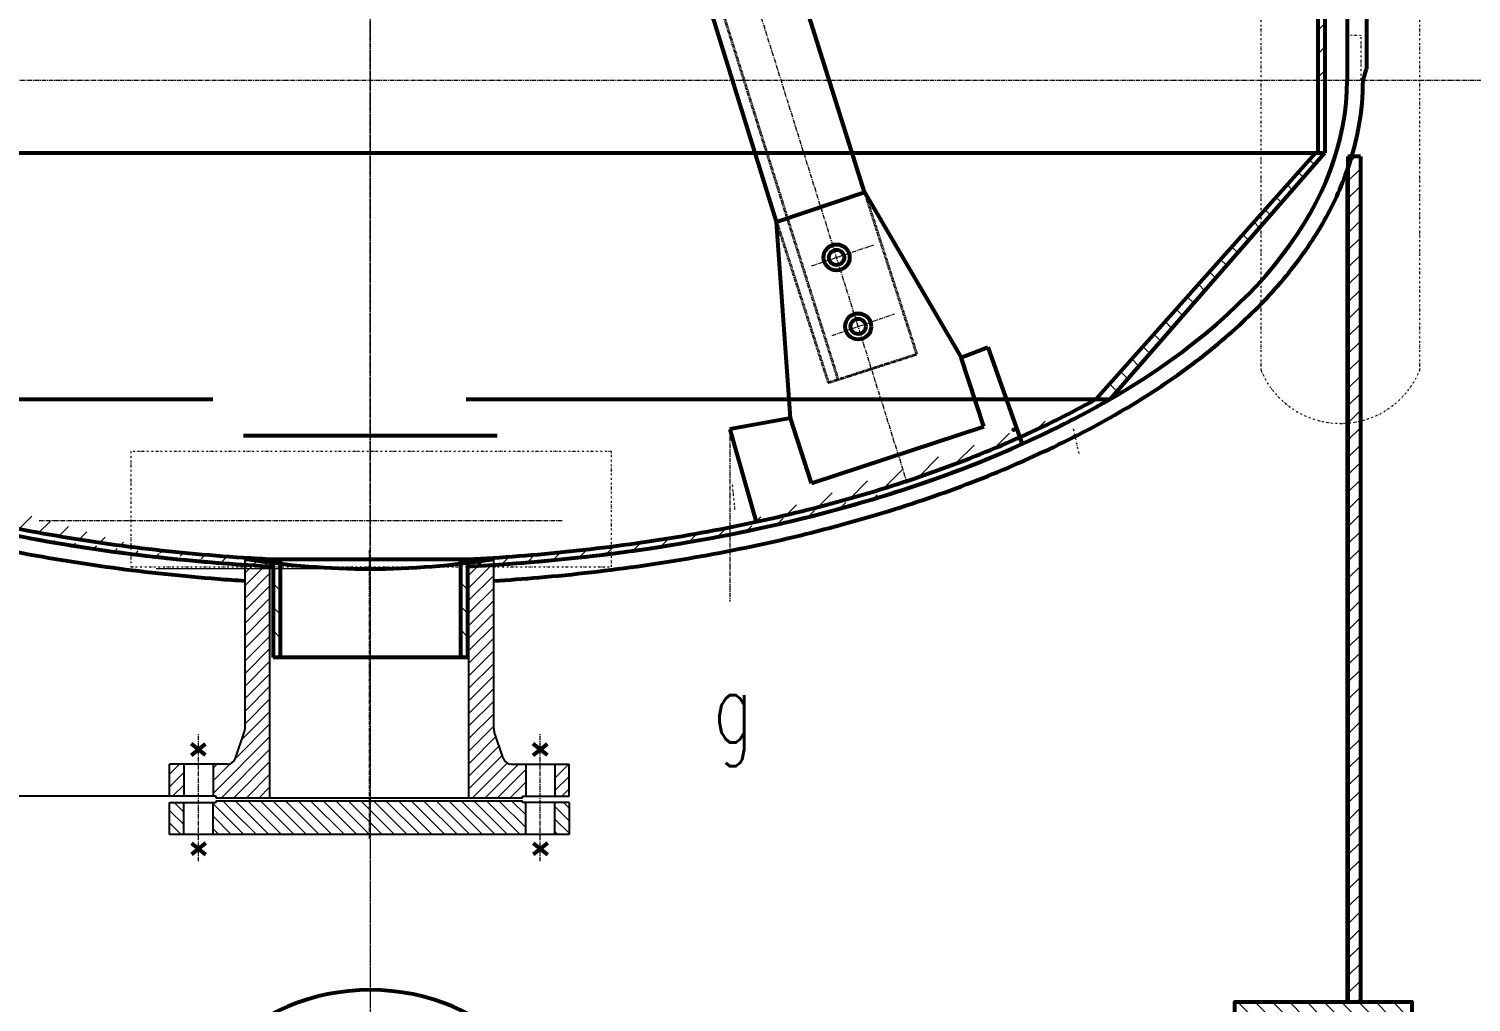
# Model space of a CAD drawing. Header units: millimetres. Extents: x 25714 to 46739, y -2 to 14848.
# Drawn here: x 30039 to 32069, y 4821 to 6190 of the extents above; entities that cross this region are included whole.
import ezdxf

# ---------------------------------------------------------------- set-up
doc = ezdxf.new("R2010")
doc.units = ezdxf.units.MM
doc.header["$LTSCALE"] = 5
for name, pattern in [('CENTER', [2, 1.25, -0.25, 0.25, -0.25]), ('DIVIDE', [1.25, 0.5, -0.25, 0, -0.25, 0, -0.25]), ('HIDDEN', [0.375, 0.25, -0.125])]:
    doc.linetypes.add(name, pattern=pattern)
for name, color, linetype, lineweight in [('中心线', 4, 'CENTER', 18), ('双点划线', 6, 'DIVIDE', 18), ('实线', 7, 'Continuous', 53), ('文字', 3, 'Continuous', 30), ('细线', 1, 'Continuous', 18), ('虚线', 2, 'HIDDEN', 35)]:
    doc.layers.add(name, color=color, linetype=linetype, lineweight=lineweight)
doc.styles.get("Standard").update_dxf_attribs({"font": 'txt.shx', "width": 0.67, "bigfont": 'hztxt.shx'})
doc.dimstyles.get("Standard").update_dxf_attribs({"dimtxt": 0.18, "dimasz": 0.18, "dimexe": 0.18, "dimexo": 0.0625, "dimgap": 0.09, "dimtad": 0, "dimtih": 1, "dimtoh": 1, "dimdec": 4, "dimzin": 0, "dimdsep": 46, "dimtxsty": 'Standard', "dimcen": 0.09, "dimadec": 0, "dimazin": 0, "dimtfac": 1, "dimtdec": 4, "dimtofl": 0, "dimtmove": 0, "dimatfit": 3, "dimfxl": 0, "dimtolj": 1, "dimtzin": 0, "dimarcsym": 0})
pattern_1 = [(135, (20652.802, 2312.122), (-16.572815, -16.572815), [])]
pattern_2 = [(45, (20652.802, 2312.122), (-16.572815, 16.572815), [])]
pattern_3 = [(315, (24607.802, 7166.426), (-8.838835, -8.838835), [])]
pattern_4 = [(45, (20327.177, 2087.747), (-12.153398, 12.153398), [])]

# ---------------------------------------------------------------- blocks, each defined once
blk = doc.blocks.new('*D121')
at = {"layer": 'DEFPOINTS', "color": 0}
for p in [(28525.1, 6180.2), (29185.9, 6180.2), (30237.2, 5110.2)]:
    blk.add_point(p, dxfattribs=at)
at = {"layer": '细线', "color": 1, "lineweight": -2}
for p, q in [((29185.9, 6180.2), (28485.1, 6180.2)), ((28525.1, 5160.2), (28525.1, 6130.2)), ((30237.2, 5110.2), (28485.1, 5110.2))]:
    blk.add_line(p, q, dxfattribs=at)
at = {"layer": '细线', "color": 1}
for points in [[(28516.8, 6130.2), (28533.5, 6130.2), (28525.1, 6180.2)], [(28516.8, 5160.2), (28533.5, 5160.2), (28525.1, 5110.2)]]:
    blk.add_solid(points, dxfattribs=at)
at = {"layer": '细线', "color": 3, "insert": (28470.1, 5645.2), "char_height": 70, "attachment_point": 5, "rotation": 90}
blk.add_mtext('\\A1;850', dxfattribs=at)

msp = doc.modelspace()

# ---------------------------------------------------------------- hatches: boundary and pattern name
at = {"layer": '文字'}
h = msp.add_hatch(color=1, dxfattribs=at)
edge = h.paths.add_edge_path(flags=0)
edge.add_arc((31425.30228, 5625.87151), 3.125, 0, 360)
at = {"layer": '细线'}
h = msp.add_hatch(dxfattribs=at)
h.set_pattern_fill('ANSI31', color=256, scale=187.5, style=0)
h.set_pattern_definition(pattern_2)
h.paths.add_polyline_path([(31863.42728, 7565.65173), (31853.42728, 7565.65173), (31853.42728, 6338.86831), (31863.42728, 6341.81702)])
h.paths.add_polyline_path([(31863.42728, 7765.24651), (31853.42728, 7765.24651), (31853.42728, 7565.65173), (31863.42728, 7565.65173)])
h.paths.add_polyline_path([(31863.42728, 6341.81702), (31853.42728, 6338.86831), (31853.42728, 6180.24651), (31863.42728, 6180.24651)])
h.paths.add_polyline_path([(31863.42728, 6180.24651), (31853.42728, 6180.24651), (31853.42728, 6117.74651), (31863.42728, 6117.74651)])
h = msp.add_hatch(dxfattribs=at)
h.set_pattern_fill('ANSI31', color=256, scale=187.5, angle=90, style=0)
h.set_pattern_definition(pattern_1)
h.paths.add_polyline_path([(31863.42728, 6015.24651), (31850.15687, 6015.24651), (31541.18775, 5668.99651), (31561.36761, 5668.99651)])
h = msp.add_hatch(dxfattribs=at)
h.set_pattern_fill('ANSI31', color=256, scale=137.5, style=0)
h.set_pattern_definition(pattern_4)
edge = h.paths.add_edge_path()
edge.add_line((31913.42728, 6010.24651), (31898.69029, 6010.24651))
edge.add_spline(control_points=[(31898.69029, 6010.24651), (31897.80551, 6007.29105), (31896.88445, 6004.33947), (31895.92728, 6001.39205)], knot_values=[6.1222321803, 6.1222321803, 6.1222321803, 6.1222321803, 6.134617787, 6.134617787, 6.134617787, 6.134617787], degree=3, periodic=0)
edge.add_line((31895.92728, 6001.39205), (31895.92728, 5785.24651))
edge.add_line((31895.92728, 5785.24651), (31913.42728, 5785.24651))
edge.add_line((31913.42728, 5785.24651), (31913.42728, 6010.24651))
h = msp.add_hatch(dxfattribs=at)
h.set_pattern_fill('ANSI31', color=256, scale=137.5, style=0)
h.set_pattern_definition(pattern_4)
h.paths.add_polyline_path([(31913.42728, 5785.24651), (31895.92728, 5785.24651), (31895.92728, 4820.87151), (31913.42728, 4820.87151)])
h = msp.add_hatch(dxfattribs=at)
h.set_pattern_fill('ANSI31', color=256, scale=187.5, style=0)
h.set_pattern_definition(pattern_2)
edge = h.paths.add_edge_path()
edge.add_spline(control_points=[(30025.30228, 5486.40605), (29982.81455, 5494.62797), (29941.15551, 5503.90921), (29854.71731, 5525.81339), (29810.22122, 5538.71193), (29724.44243, 5566.91506), (29683.15996, 5582.21961), (29604.33826, 5615.03152), (29566.79927, 5632.53882), (29520.08747, 5656.92034), (29509.01646, 5662.91066), (29498.16675, 5668.99651)], knot_values=[0.728047747, 0.728047747, 0.728047747, 0.728047747, 0.8278723702, 0.8278723702, 0.9404700136, 0.9404700136, 1.0530676571, 1.0530676571, 1.1656653006, 1.1656653006, 1.2015344357, 1.2015344357, 1.2015344357, 1.2015344357], degree=3, periodic=0)
edge.add_line((29498.16675, 5668.99651), (29485.78564, 5664.68957))
edge.add_ellipse((30519.67728, 6117.74651), major_axis=(-1375, 0), ratio=0.5, start_angle=40.74754355, end_angle=68.92771654, ccw=False)
edge.add_spline(control_points=[(30025.30228, 5476.22187), (29997.25925, 5481.62467), (29969.57028, 5487.48696), (29894.33581, 5504.89136), (29847.65753, 5517.37074), (29745.06256, 5548.72534), (29690.14612, 5568.4183), (29612.54269, 5600.81631), (29587.47009, 5612.09146), (29539.04747, 5635.53149), (29515.69812, 5647.69702), (29493.27459, 5660.27488)], knot_values=[0.728047747, 0.728047747, 0.728047747, 0.728047747, 0.79361756, 0.79361756, 0.9089138402, 0.9089138402, 1.0559645474, 1.0559645474, 1.129489901, 1.129489901, 1.2030152547, 1.2030152547, 1.2030152547, 1.2030152547], degree=3, periodic=0)
edge.add_ellipse((30519.67728, 6117.74651), major_axis=(-1375, 0), ratio=0.5, start_angle=40.74754355, end_angle=68.92771654, ccw=False)
edge.add_spline(control_points=[(30025.30228, 5476.22187), (29997.25925, 5481.62467), (29969.57028, 5487.48696), (29894.33581, 5504.89136), (29847.65753, 5517.37074), (29745.06256, 5548.72534), (29690.14612, 5568.4183), (29612.54269, 5600.81631), (29587.47009, 5612.09146), (29539.04747, 5635.53149), (29515.69812, 5647.69702), (29493.27459, 5660.27488)], knot_values=[0.728047747, 0.728047747, 0.728047747, 0.728047747, 0.79361756, 0.79361756, 0.9089138402, 0.9089138402, 1.0559645474, 1.0559645474, 1.129489901, 1.129489901, 1.2030152547, 1.2030152547, 1.2030152547, 1.2030152547], degree=3, periodic=0)
edge.add_ellipse((30519.67728, 6117.74651), major_axis=(-1375, 0), ratio=0.5, start_angle=40.74754355, end_angle=68.92771654, ccw=False)
edge.add_spline(control_points=[(30025.30228, 5476.22187), (29997.25925, 5481.62467), (29969.57028, 5487.48696), (29894.33581, 5504.89136), (29847.65753, 5517.37074), (29745.06256, 5548.72534), (29690.14612, 5568.4183), (29612.54269, 5600.81631), (29587.47009, 5612.09146), (29539.04747, 5635.53149), (29515.69812, 5647.69702), (29493.27459, 5660.27488)], knot_values=[0.728047747, 0.728047747, 0.728047747, 0.728047747, 0.79361756, 0.79361756, 0.9089138402, 0.9089138402, 1.0559645474, 1.0559645474, 1.129489901, 1.129489901, 1.2030152547, 1.2030152547, 1.2030152547, 1.2030152547], degree=3, periodic=0)
edge.add_ellipse((30519.67728, 6117.74651), major_axis=(-1375, 0), ratio=0.5, start_angle=40.74754355, end_angle=68.92771654, ccw=False)
edge.add_spline(control_points=[(30025.30228, 5476.22187), (29997.25925, 5481.62467), (29969.57028, 5487.48696), (29894.33581, 5504.89136), (29847.65753, 5517.37074), (29745.06256, 5548.72534), (29690.14612, 5568.4183), (29612.54269, 5600.81631), (29587.47009, 5612.09146), (29539.04747, 5635.53149), (29515.69812, 5647.69702), (29493.27459, 5660.27488)], knot_values=[0.728047747, 0.728047747, 0.728047747, 0.728047747, 0.79361756, 0.79361756, 0.9089138402, 0.9089138402, 1.0559645474, 1.0559645474, 1.129489901, 1.129489901, 1.2030152547, 1.2030152547, 1.2030152547, 1.2030152547], degree=3, periodic=0)
edge.add_ellipse((30519.67728, 6117.74651), major_axis=(-1375, 0), ratio=0.5, start_angle=40.74754355, end_angle=68.92771654, ccw=False)
edge.add_spline(control_points=[(30025.30228, 5476.22187), (29997.25925, 5481.62467), (29969.57028, 5487.48696), (29894.33581, 5504.89136), (29847.65753, 5517.37074), (29745.06256, 5548.72534), (29690.14612, 5568.4183), (29612.54269, 5600.81631), (29587.47009, 5612.09146), (29539.04747, 5635.53149), (29515.69812, 5647.69702), (29493.27459, 5660.27488)], knot_values=[0.728047747, 0.728047747, 0.728047747, 0.728047747, 0.79361756, 0.79361756, 0.9089138402, 0.9089138402, 1.0559645474, 1.0559645474, 1.129489901, 1.129489901, 1.2030152547, 1.2030152547, 1.2030152547, 1.2030152547], degree=3, periodic=0)
edge.add_ellipse((30519.67728, 6117.74651), major_axis=(-1375, 0), ratio=0.5, start_angle=40.74754355, end_angle=68.92771654, ccw=False)
edge.add_spline(control_points=[(30025.30228, 5476.22187), (29997.25925, 5481.62467), (29969.57028, 5487.48696), (29894.33581, 5504.89136), (29847.65753, 5517.37074), (29745.06256, 5548.72534), (29690.14612, 5568.4183), (29612.54269, 5600.81631), (29587.47009, 5612.09146), (29539.04747, 5635.53149), (29515.69812, 5647.69702), (29493.27459, 5660.27488)], knot_values=[0.728047747, 0.728047747, 0.728047747, 0.728047747, 0.79361756, 0.79361756, 0.9089138402, 0.9089138402, 1.0559645474, 1.0559645474, 1.129489901, 1.129489901, 1.2030152547, 1.2030152547, 1.2030152547, 1.2030152547], degree=3, periodic=0)
edge.add_ellipse((30519.67728, 6117.74651), major_axis=(-1375, 0), ratio=0.5, start_angle=40.74754355, end_angle=68.92771654, ccw=False)
edge.add_spline(control_points=[(30025.30228, 5476.22187), (29997.25925, 5481.62467), (29969.57028, 5487.48696), (29894.33581, 5504.89136), (29847.65753, 5517.37074), (29745.06256, 5548.72534), (29690.14612, 5568.4183), (29612.54269, 5600.81631), (29587.47009, 5612.09146), (29539.04747, 5635.53149), (29515.69812, 5647.69702), (29493.27459, 5660.27488)], knot_values=[0.728047747, 0.728047747, 0.728047747, 0.728047747, 0.79361756, 0.79361756, 0.9089138402, 0.9089138402, 1.0559645474, 1.0559645474, 1.129489901, 1.129489901, 1.2030152547, 1.2030152547, 1.2030152547, 1.2030152547], degree=3, periodic=0)
edge.add_ellipse((30519.67728, 6117.74651), major_axis=(-1375, 0), ratio=0.5, start_angle=40.74754355, end_angle=68.92771654, ccw=False)
edge.add_spline(control_points=[(30025.30228, 5476.22187), (29997.25925, 5481.62467), (29969.57028, 5487.48696), (29894.33581, 5504.89136), (29847.65753, 5517.37074), (29745.06256, 5548.72534), (29690.14612, 5568.4183), (29612.54269, 5600.81631), (29587.47009, 5612.09146), (29539.04747, 5635.53149), (29515.69812, 5647.69702), (29493.27459, 5660.27488)], knot_values=[0.728047747, 0.728047747, 0.728047747, 0.728047747, 0.79361756, 0.79361756, 0.9089138402, 0.9089138402, 1.0559645474, 1.0559645474, 1.129489901, 1.129489901, 1.2030152547, 1.2030152547, 1.2030152547, 1.2030152547], degree=3, periodic=0)
edge.add_ellipse((30519.67728, 6117.74651), major_axis=(-1375, 0), ratio=0.5, start_angle=40.74754355, end_angle=68.92771654, ccw=False)
edge.add_spline(control_points=[(29493.27459, 5660.27488), (29515.69812, 5647.69702), (29539.04747, 5635.53149), (29587.47009, 5612.09146), (29612.54269, 5600.81631), (29690.14612, 5568.4183), (29745.06256, 5548.72534), (29847.65753, 5517.37074), (29894.33581, 5504.89136), (29969.57028, 5487.48696), (29997.25925, 5481.62467), (30025.30228, 5476.22187)], knot_values=[0.728047747, 0.728047747, 0.728047747, 0.728047747, 0.8015731006, 0.8015731006, 0.8750984543, 0.8750984543, 1.0221491615, 1.0221491615, 1.1374454417, 1.1374454417, 1.2030152547, 1.2030152547, 1.2030152547, 1.2030152547], degree=3, periodic=0)
edge.add_line((30025.30228, 5476.22187), (30025.30228, 5486.40605))
edge = h.paths.add_edge_path()
edge.add_spline(control_points=[(30201.22345, 5459.01024), (30197.10305, 5459.50264), (30192.98727, 5460.0046), (30138.99105, 5466.72294), (30089.81161, 5474.33479), (30036.18885, 5484.31933), (30030.73878, 5485.35402), (30025.30228, 5486.40605)], knot_values=[1.2015344357, 1.2015344357, 1.2015344357, 1.2015344357, 1.2108134994, 1.2108134994, 1.3234111429, 1.3234111429, 1.3361841632, 1.3361841632, 1.3361841632, 1.3361841632], degree=3, periodic=0)
edge.add_line((30025.30228, 5486.40605), (30025.30228, 5476.22187))
edge.add_spline(control_points=[(30025.30228, 5476.22187), (30046.5694, 5472.12452), (30068.04015, 5468.29144), (30123.68398, 5459.13185), (30158.11693, 5454.19991), (30192.88189, 5449.94652)], knot_values=[1.2030152547, 1.2030152547, 1.2030152547, 1.2030152547, 1.2527417219, 1.2527417219, 1.3308303446, 1.3308303446, 1.3308303446, 1.3308303446], degree=3, periodic=0)
edge.add_ellipse((30519.67728, 6117.74651), major_axis=(-1375, 0), ratio=0.5, start_angle=68.92771654, end_angle=76.25095765, ccw=False)
edge.add_spline(control_points=[(30192.88189, 5449.94652), (30158.11693, 5454.19991), (30123.68398, 5459.13185), (30068.04015, 5468.29144), (30046.5694, 5472.12452), (30025.30228, 5476.22187)], knot_values=[1.2030152547, 1.2030152547, 1.2030152547, 1.2030152547, 1.2811038773, 1.2811038773, 1.3308303446, 1.3308303446, 1.3308303446, 1.3308303446], degree=3, periodic=0)
edge.add_ellipse((30519.67728, 6117.74651), major_axis=(-1375, 0), ratio=0.5, start_angle=68.92771654, end_angle=76.25095765, ccw=False)
edge.add_spline(control_points=[(30025.30228, 5476.22187), (30046.5694, 5472.12452), (30068.04015, 5468.29144), (30123.68398, 5459.13185), (30158.11693, 5454.19991), (30192.88189, 5449.94652)], knot_values=[1.2030152547, 1.2030152547, 1.2030152547, 1.2030152547, 1.2527417219, 1.2527417219, 1.3308303446, 1.3308303446, 1.3308303446, 1.3308303446], degree=3, periodic=0)
edge.add_line((30192.88189, 5449.94652), (30201.22345, 5459.01024))
edge = h.paths.add_edge_path()
edge.add_line((30201.22345, 5459.01024), (30192.88189, 5449.94652))
edge.add_spline(control_points=[(30192.88189, 5449.94652), (30209.44669, 5447.91987), (30226.08687, 5446.04727), (30282.72766, 5440.2253), (30323.0298, 5437.00912), (30363.53783, 5434.69391)], knot_values=[1.3308303446, 1.3308303446, 1.3308303446, 1.3308303446, 1.3680380021, 1.3680380021, 1.4569947807, 1.4569947807, 1.4569947807, 1.4569947807], degree=3, periodic=0)
edge.add_ellipse((30519.67728, 6117.74651), major_axis=(-1375, 0), ratio=0.5, start_angle=76.25095765, end_angle=83.47520845, ccw=False)
edge.add_spline(control_points=[(30363.53783, 5434.69391), (30323.0298, 5437.00912), (30282.72766, 5440.2253), (30226.08687, 5446.04727), (30209.44669, 5447.91987), (30192.88189, 5449.94652)], knot_values=[1.3308303446, 1.3308303446, 1.3308303446, 1.3308303446, 1.4197871231, 1.4197871231, 1.4569947807, 1.4569947807, 1.4569947807, 1.4569947807], degree=3, periodic=0)
edge.add_ellipse((30519.67728, 6117.74651), major_axis=(-1375, 0), ratio=0.5, start_angle=76.25095765, end_angle=83.47520845, ccw=False)
edge.add_spline(control_points=[(30192.88189, 5449.94652), (30209.44669, 5447.91987), (30226.08687, 5446.04727), (30282.72766, 5440.2253), (30323.0298, 5437.00912), (30363.53783, 5434.69391)], knot_values=[1.3308303446, 1.3308303446, 1.3308303446, 1.3308303446, 1.3680380021, 1.3680380021, 1.4569947807, 1.4569947807, 1.4569947807, 1.4569947807], degree=3, periodic=0)
edge.add_line((30363.53783, 5434.69391), (30382.80228, 5433.66159))
edge.add_line((30382.80228, 5433.66159), (30382.80228, 5443.67405))
edge.add_spline(control_points=[(30382.80228, 5443.67405), (30368.61866, 5444.38608), (30354.45746, 5445.20877), (30293.55292, 5449.23009), (30247.10237, 5453.52758), (30201.22345, 5459.01024)], knot_values=[1.3361841632, 1.3361841632, 1.3361841632, 1.3361841632, 1.3674006251, 1.3674006251, 1.4707192048, 1.4707192048, 1.4707192048, 1.4707192048], degree=3, periodic=0)
h = msp.add_hatch(dxfattribs=at)
h.set_pattern_fill('ANSI31', color=256, scale=187.5, style=0)
h.set_pattern_definition(pattern_2)
edge = h.paths.add_edge_path()
edge.add_spline(control_points=[(30751.38144, 5450.11488), (30719.9359, 5447.41691), (30688.30029, 5445.26791), (30656.55228, 5443.67387)], knot_values=[1.6708734299, 1.6708734299, 1.6708734299, 1.6708734299, 1.740747177, 1.740747177, 1.740747177, 1.740747177], degree=3, periodic=0)
edge.add_line((30656.55228, 5443.67387), (30656.55228, 5433.66187))
edge.add_spline(control_points=[(30656.55228, 5433.66187), (30676.35422, 5434.65229), (30696.11317, 5435.85758), (30728.20516, 5438.17013), (30740.5755, 5439.14804), (30752.91684, 5440.21023)], knot_values=[1.6705069668, 1.6705069668, 1.6705069668, 1.6705069668, 1.7139268428, 1.7139268428, 1.7412494216, 1.7412494216, 1.7412494216, 1.7412494216], degree=3, periodic=0)
edge.add_ellipse((30519.67728, 6117.74651), major_axis=(-1375, 0), ratio=0.5, start_angle=95.71299634, end_angle=99.76623774, ccw=False)
edge.add_spline(control_points=[(30656.55228, 5433.66187), (30676.35422, 5434.65229), (30696.11317, 5435.85758), (30728.20516, 5438.17013), (30740.5755, 5439.14804), (30752.91684, 5440.21023)], knot_values=[1.6705069668, 1.6705069668, 1.6705069668, 1.6705069668, 1.7139268428, 1.7139268428, 1.7412494216, 1.7412494216, 1.7412494216, 1.7412494216], degree=3, periodic=0)
edge.add_arc((30655.92728, 5430.24651), 97.5, 5.86541015, 11.75798378)
edge = h.paths.add_edge_path()
edge.add_ellipse((30519.67728, 6117.74651), major_axis=(-1375, 0), ratio=0.5, start_angle=111.60352892, end_angle=124.15084933, ccw=False)
edge.add_spline(control_points=[(31291.56582, 5548.79765), (31250.97097, 5535.02923), (31208.90146, 5522.34756), (31120.29449, 5498.77241), (31073.64017, 5487.98835), (31025.92728, 5478.54109)], knot_values=[1.9478492065, 1.9478492065, 1.9478492065, 1.9478492065, 2.0548746939, 2.0548746939, 2.1668411709, 2.1668411709, 2.1668411709, 2.1668411709], degree=3, periodic=0)
edge.add_ellipse((30519.67728, 6117.74651), major_axis=(-1375, 0), ratio=0.5, start_angle=111.60352892, end_angle=124.15084933, ccw=False)
edge.add_spline(control_points=[(31291.56582, 5548.79765), (31250.97097, 5535.02923), (31208.90146, 5522.34756), (31120.29449, 5498.77241), (31073.64017, 5487.98835), (31025.92728, 5478.54109)], knot_values=[1.9478492065, 1.9478492065, 1.9478492065, 1.9478492065, 2.0548746939, 2.0548746939, 2.1668411709, 2.1668411709, 2.1668411709, 2.1668411709], degree=3, periodic=0)
edge.add_ellipse((30519.67728, 6117.74651), major_axis=(-1375, 0), ratio=0.5, start_angle=111.60352892, end_angle=124.15084933, ccw=False)
edge.add_spline(control_points=[(31025.92728, 5478.54109), (31073.64017, 5487.98835), (31120.29449, 5498.77241), (31208.90146, 5522.34756), (31250.97097, 5535.02923), (31291.56582, 5548.79765)], knot_values=[1.9478492065, 1.9478492065, 1.9478492065, 1.9478492065, 2.0598156834, 2.0598156834, 2.1668411709, 2.1668411709, 2.1668411709, 2.1668411709], degree=3, periodic=0)
edge.add_line((31291.56582, 5548.79765), (31284.97209, 5557.1244))
edge.add_spline(control_points=[(31284.97209, 5557.1244), (31266.53791, 5550.91206), (31247.79758, 5544.92322), (31184.84832, 5525.87228), (31139.4094, 5513.81199), (31070.73535, 5497.99382), (31048.45133, 5493.21571), (31025.92728, 5488.73608)], knot_values=[1.9493754817, 1.9493754817, 1.9493754817, 1.9493754817, 1.9981428904, 1.9981428904, 2.1107405339, 2.1107405339, 2.1638560125, 2.1638560125, 2.1638560125, 2.1638560125], degree=3, periodic=0)
edge.add_line((31025.92728, 5488.73608), (31025.92728, 5478.54109))
edge.add_spline(control_points=[(31025.92728, 5478.54109), (31073.64017, 5487.98835), (31120.29449, 5498.77241), (31208.90146, 5522.34756), (31250.97097, 5535.02923), (31291.56582, 5548.79765)], knot_values=[1.9478492065, 1.9478492065, 1.9478492065, 1.9478492065, 2.0598156834, 2.0598156834, 2.1668411709, 2.1668411709, 2.1668411709, 2.1668411709], degree=3, periodic=0)
edge.add_ellipse((30519.67728, 6117.74651), major_axis=(-1375, 0), ratio=0.5, start_angle=111.60352892, end_angle=124.15084933, ccw=False)
edge.add_spline(control_points=[(31291.56582, 5548.79765), (31250.97097, 5535.02923), (31208.90146, 5522.34756), (31120.29449, 5498.77241), (31073.64017, 5487.98835), (31025.92728, 5478.54109)], knot_values=[1.9478492065, 1.9478492065, 1.9478492065, 1.9478492065, 2.0548746939, 2.0548746939, 2.1668411709, 2.1668411709, 2.1668411709, 2.1668411709], degree=3, periodic=0)
edge = h.paths.add_edge_path()
edge.add_ellipse((30519.67728, 6117.74651), major_axis=(-1375, 0), ratio=0.5, start_angle=124.15084933, end_angle=139.25245645, ccw=False)
edge.add_spline(control_points=[(31546.07976, 5660.2748), (31543.68859, 5658.93359), (31541.28691, 5657.59707), (31503.40337, 5636.68051), (31465.67157, 5618.11887), (31386.18756, 5583.28996), (31344.43553, 5567.022), (31297.83125, 5550.93215), (31294.70294, 5549.86165), (31291.56582, 5548.79765)], knot_values=[2.1668411709, 2.1668411709, 2.1668411709, 2.1668411709, 2.1746815132, 2.1746815132, 2.2899777934, 2.2899777934, 2.4052740736, 2.4052740736, 2.4135448664, 2.4135448664, 2.4135448664, 2.4135448664], degree=3, periodic=0)
edge.add_ellipse((30519.67728, 6117.74651), major_axis=(-1375, 0), ratio=0.5, start_angle=124.15084933, end_angle=139.25245645, ccw=False)
edge.add_spline(control_points=[(31546.07976, 5660.2748), (31543.68859, 5658.93359), (31541.28691, 5657.59707), (31503.40337, 5636.68051), (31465.67157, 5618.11887), (31386.18756, 5583.28996), (31344.43553, 5567.022), (31297.83125, 5550.93215), (31294.70294, 5549.86165), (31291.56582, 5548.79765)], knot_values=[2.1668411709, 2.1668411709, 2.1668411709, 2.1668411709, 2.1746815132, 2.1746815132, 2.2899777934, 2.2899777934, 2.4052740736, 2.4052740736, 2.4135448664, 2.4135448664, 2.4135448664, 2.4135448664], degree=3, periodic=0)
edge.add_ellipse((30519.67728, 6117.74651), major_axis=(-1375, 0), ratio=0.5, start_angle=124.15084933, end_angle=139.25245645, ccw=False)
edge.add_spline(control_points=[(31546.07976, 5660.2748), (31543.68859, 5658.93359), (31541.28691, 5657.59707), (31503.40337, 5636.68051), (31465.67157, 5618.11887), (31386.18756, 5583.28996), (31344.43553, 5567.022), (31297.83125, 5550.93215), (31294.70294, 5549.86165), (31291.56582, 5548.79765)], knot_values=[2.1668411709, 2.1668411709, 2.1668411709, 2.1668411709, 2.1746815132, 2.1746815132, 2.2899777934, 2.2899777934, 2.4052740736, 2.4052740736, 2.4135448664, 2.4135448664, 2.4135448664, 2.4135448664], degree=3, periodic=0)
edge.add_ellipse((30519.67728, 6117.74651), major_axis=(-1375, 0), ratio=0.5, start_angle=124.15084933, end_angle=139.25245645, ccw=False)
edge.add_spline(control_points=[(31546.07976, 5660.2748), (31543.68859, 5658.93359), (31541.28691, 5657.59707), (31503.40337, 5636.68051), (31465.67157, 5618.11887), (31386.18756, 5583.28996), (31344.43553, 5567.022), (31297.83125, 5550.93215), (31294.70294, 5549.86165), (31291.56582, 5548.79765)], knot_values=[2.1668411709, 2.1668411709, 2.1668411709, 2.1668411709, 2.1746815132, 2.1746815132, 2.2899777934, 2.2899777934, 2.4052740736, 2.4052740736, 2.4135448664, 2.4135448664, 2.4135448664, 2.4135448664], degree=3, periodic=0)
edge.add_ellipse((30519.67728, 6117.74651), major_axis=(-1375, 0), ratio=0.5, start_angle=124.15084933, end_angle=139.25245645)
edge.add_line((31561.36761, 5668.99651), (31541.18775, 5668.99651))
edge.add_spline(control_points=[(31541.18775, 5668.99651), (31519.02727, 5656.5667), (31495.94367, 5644.53534), (31435.19563, 5615.1128), (31396.35752, 5598.31244), (31332.70356, 5573.76959), (31309.10006, 5565.25556), (31284.97209, 5557.1244)], knot_values=[2.1638560125, 2.1638560125, 2.1638560125, 2.1638560125, 2.2371169881, 2.2371169881, 2.3497146316, 2.3497146316, 2.4135448664, 2.4135448664, 2.4135448664, 2.4135448664], degree=3, periodic=0)
edge.add_line((31284.97209, 5557.1244), (31291.56582, 5548.79765))
edge.add_spline(control_points=[(31291.56582, 5548.79765), (31294.70294, 5549.86165), (31297.83125, 5550.93215), (31344.43553, 5567.022), (31386.18756, 5583.28996), (31465.67157, 5618.11887), (31503.40337, 5636.68051), (31541.28691, 5657.59707), (31543.68859, 5658.93359), (31546.07976, 5660.2748)], knot_values=[2.1668411709, 2.1668411709, 2.1668411709, 2.1668411709, 2.1751119637, 2.1751119637, 2.2904082439, 2.2904082439, 2.4057045241, 2.4057045241, 2.4135448664, 2.4135448664, 2.4135448664, 2.4135448664], degree=3, periodic=0)
edge.add_ellipse((30519.67728, 6117.74651), major_axis=(-1375, 0), ratio=0.5, start_angle=124.15084933, end_angle=139.25245645, ccw=False)
edge.add_spline(control_points=[(31546.07976, 5660.2748), (31543.68859, 5658.93359), (31541.28691, 5657.59707), (31503.40337, 5636.68051), (31465.67157, 5618.11887), (31386.18756, 5583.28996), (31344.43553, 5567.022), (31297.83125, 5550.93215), (31294.70294, 5549.86165), (31291.56582, 5548.79765)], knot_values=[2.1668411709, 2.1668411709, 2.1668411709, 2.1668411709, 2.1746815132, 2.1746815132, 2.2899777934, 2.2899777934, 2.4052740736, 2.4052740736, 2.4135448664, 2.4135448664, 2.4135448664, 2.4135448664], degree=3, periodic=0)
h = msp.add_hatch(dxfattribs=at)
h.set_pattern_fill('ANSI31', color=256, scale=187.5, style=0)
h.set_pattern_definition(pattern_2)
edge = h.paths.add_edge_path()
edge.add_spline(control_points=[(30752.91684, 5440.21023), (30792.65368, 5443.6303), (30832.08978, 5447.92417), (30922.16122, 5459.82892), (30972.47123, 5468.0555), (31023.08845, 5477.98036), (31024.50833, 5478.26014), (31025.92728, 5478.54109)], knot_values=[1.7412494216, 1.7412494216, 1.7412494216, 1.7412494216, 1.829223123, 1.829223123, 1.9445194032, 1.9445194032, 1.9478492065, 1.9478492065, 1.9478492065, 1.9478492065], degree=3, periodic=0)
edge.add_line((31025.92728, 5478.54109), (31025.92728, 5488.73608))
edge.add_spline(control_points=[(31025.92728, 5488.73608), (31000.70339, 5483.7195), (30975.17848, 5479.07725), (30900.5955, 5466.75661), (30850.87664, 5460.06873), (30784.22556, 5453.08751), (30767.8295, 5451.5261), (30751.38144, 5450.11488)], knot_values=[1.740747177, 1.740747177, 1.740747177, 1.740747177, 1.8002293419, 1.8002293419, 1.9128269854, 1.9128269854, 1.9493754817, 1.9493754817, 1.9493754817, 1.9493754817], degree=3, periodic=0)
edge.add_arc((30655.92728, 5430.24651), 97.5, 5.86541015, 11.75798378, ccw=False)
h = msp.add_hatch(dxfattribs=at)
h.set_pattern_fill('ANSI31', color=256, scale=100, angle=90, style=0)
h.set_pattern_definition([(225, (24607.802, 7166.426), (-8.838835, 8.838835), [])])
h.paths.add_polyline_path([(30710.92728, 5107.67563), (30658.42728, 5107.67563), (30658.42728, 5438.92381, 0.008002391), (30693.42728, 5443.92563), (30693.42728, 5205.4813, 0.0813811109), (30694.08088, 5201.4922), (30706.81136, 5163.68654, 0.1458291798), (30710.92728, 5157.85271)])
h.paths.add_polyline_path([(30738.42728, 5110.17563), (30734.05228, 5110.17563), (30734.05228, 5107.67563), (30710.92728, 5107.67563), (30710.92728, 5157.85271, 0.1682496576), (30718.65776, 5155.17563), (30738.42728, 5155.17563)])
h.paths.add_polyline_path([(30799.67728, 5110.17563), (30779.67728, 5110.17563), (30779.67728, 5155.17563), (30799.67728, 5155.17563)])
h.paths.add_polyline_path([(30378.42728, 5107.67563), (30325.92728, 5107.67563), (30325.92728, 5157.85271, 0.1458291798), (30330.0432, 5163.68654), (30342.77368, 5201.4922, 0.0813811109), (30343.42728, 5205.4813), (30343.42728, 5443.92563), (30345.92728, 5443.92563, 0.0074319427), (30378.42728, 5439.24325)])
h.paths.add_polyline_path([(30325.92728, 5107.67563), (30302.80228, 5107.67563), (30302.80228, 5110.17563), (30298.42728, 5110.17563), (30298.42728, 5155.17563), (30318.1968, 5155.17563, 0.1682496576), (30325.92728, 5157.85271)])
h.paths.add_polyline_path([(30257.17728, 5110.17563), (30237.17728, 5110.17563), (30237.17728, 5155.17563), (30257.17728, 5155.17563)])
h = msp.add_hatch(dxfattribs=at)
h.set_pattern_fill('ANSI31', color=256, scale=187.5, angle=90, style=0)
h.set_pattern_definition(pattern_1)
edge = h.paths.add_edge_path()
edge.add_spline(control_points=[(30656.55228, 5411.1336), (30653.22009, 5410.96828), (30649.88673, 5410.80899), (30646.55228, 5410.65575)], knot_values=[1.6624461549, 1.6624461549, 1.6624461549, 1.6624461549, 1.6696921441, 1.6696921441, 1.6696921441, 1.6696921441], degree=3, periodic=0)
edge.add_line((30646.55228, 5410.65575), (30646.55228, 5333.19828))
edge.add_arc((30655.92728, 5430.24651), 97.5, 264.48226563, 270.36728315)
edge.add_line((30656.55228, 5332.74851), (30656.55228, 5411.1336))
h.paths.add_polyline_path([(30656.55228, 5332.74851, -0.0256838784), (30646.55228, 5333.19828), (30646.55228, 5305.24692), (30656.55228, 5305.24692)])
edge = h.paths.add_edge_path()
edge.add_line((30656.55228, 5430.24651), (30646.55228, 5430.24651))
edge.add_line((30646.55228, 5430.24651), (30646.55228, 5410.65575))
edge.add_spline(control_points=[(30646.55228, 5410.65575), (30649.88673, 5410.80899), (30653.22009, 5410.96828), (30656.55228, 5411.1336)], knot_values=[1.6624461549, 1.6624461549, 1.6624461549, 1.6624461549, 1.6696921441, 1.6696921441, 1.6696921441, 1.6696921441], degree=3, periodic=0)
edge.add_line((30656.55228, 5411.1336), (30656.55228, 5430.24651))
edge = h.paths.add_edge_path()
edge.add_line((30656.55228, 5443.67405), (30646.55228, 5443.67405))
edge.add_line((30646.55228, 5443.67405), (30646.55228, 5433.17954))
edge.add_ellipse((30519.67728, 6117.74651), major_axis=(-1375, 0), ratio=0.5, start_angle=95.29436898, end_angle=95.71299634)
edge.add_spline(control_points=[(30752.91684, 5440.21023), (30740.5755, 5439.14804), (30728.20516, 5438.17013), (30696.11317, 5435.85758), (30676.35422, 5434.65229), (30656.55228, 5433.66187)], knot_values=[1.6705069668, 1.6705069668, 1.6705069668, 1.6705069668, 1.6978295457, 1.6978295457, 1.7412494216, 1.7412494216, 1.7412494216, 1.7412494216], degree=3, periodic=0)
edge.add_line((30656.55228, 5433.66187), (30656.55228, 5443.67405))
edge = h.paths.add_edge_path()
edge.add_spline(control_points=[(30392.80228, 5410.65583), (30389.46783, 5410.80907), (30386.13447, 5410.96834), (30382.80228, 5411.13365)], knot_values=[1.4719005053, 1.4719005053, 1.4719005053, 1.4719005053, 1.479146489, 1.479146489, 1.479146489, 1.479146489], degree=3, periodic=0)
edge.add_line((30382.80228, 5411.13365), (30382.80228, 5305.24692))
edge.add_line((30382.80228, 5305.24692), (30392.80228, 5305.24692))
edge.add_line((30392.80228, 5305.24692), (30392.80228, 5410.65583))
edge = h.paths.add_edge_path()
edge.add_line((30392.80228, 5430.24651), (30382.80228, 5430.24651))
edge.add_line((30382.80228, 5430.24651), (30382.80228, 5411.13365))
edge.add_spline(control_points=[(30382.80228, 5411.13365), (30386.13447, 5410.96834), (30389.46783, 5410.80907), (30392.80228, 5410.65583)], knot_values=[1.4719005053, 1.4719005053, 1.4719005053, 1.4719005053, 1.479146489, 1.479146489, 1.479146489, 1.479146489], degree=3, periodic=0)
edge.add_line((30392.80228, 5410.65583), (30392.80228, 5430.24651))
h = msp.add_hatch(dxfattribs=at)
h.set_pattern_fill('ANSI31', color=256, scale=100, style=0)
h.set_pattern_definition(pattern_3)
h.paths.add_polyline_path([(30257.17728, 5056.42563), (30237.17728, 5056.42563), (30237.17728, 5101.42563), (30257.17728, 5101.42563)])
h.paths.add_polyline_path([(30518.42728, 5056.42563), (30325.92728, 5056.42563), (30325.92728, 5103.92563), (30518.42728, 5103.92563)])
h.paths.add_polyline_path([(30710.92728, 5056.42563), (30518.42728, 5056.42563), (30518.42728, 5103.92563), (30710.92728, 5103.92563)])
h.paths.add_polyline_path([(30738.42728, 5056.42563), (30710.92728, 5056.42563), (30710.92728, 5103.92563), (30734.05228, 5103.92563), (30734.05228, 5101.42563), (30738.42728, 5101.42563)])
h.paths.add_polyline_path([(30799.67728, 5056.42563), (30779.67728, 5056.42563), (30779.67728, 5101.42563), (30799.67728, 5101.42563)])
h = msp.add_hatch(dxfattribs=at)
h.set_pattern_fill('ANSI31', color=256, scale=100, style=0)
h.set_pattern_definition(pattern_3)
h.paths.add_polyline_path([(30325.92728, 5056.42563), (30298.42728, 5056.42563), (30298.42728, 5101.42563), (30302.80228, 5101.42563), (30302.80228, 5103.92563), (30325.92728, 5103.92563)])
h = msp.add_hatch(dxfattribs=at)
h.set_pattern_fill('ANSI31', color=256, scale=137.5, angle=90, style=0)
h.set_pattern_definition([(135, (20327.177, 2087.747), (-12.153398, -12.153398), [])])
h.paths.add_polyline_path([(29053.42728, 4434.62151), (29302.80228, 4434.62151), (29302.80228, 4820.87151), (29053.42728, 4820.87151)])
h.paths.add_polyline_path([(29053.42728, 4800.87151), (29053.42728, 4418.99651), (29302.80228, 4418.99651), (29302.80228, 4800.87151)])
h.paths.add_polyline_path([(31736.55228, 4800.87151), (31736.55228, 4418.99651), (31985.92728, 4418.99651), (31985.92728, 4800.87151)])
h.paths.add_polyline_path([(31985.92728, 4820.87151), (31736.55228, 4820.87151), (31736.55228, 4434.62151), (31985.92728, 4434.62151)])

# ---------------------------------------------------------------- linework, layer by layer
at = {"color": 7}
for p, q in [((30343.42728, 5205.4813), (30343.42728, 5443.92563)), ((30693.42728, 5205.4813), (30693.42728, 5443.92563)), ((30378.42728, 5107.67563), (30378.42728, 5439.24325)), ((30658.42728, 5107.67563), (30658.42728, 5438.92381)), ((30330.0432, 5163.68654), (30342.77368, 5201.4922)), ((30706.81136, 5163.68654), (30694.08088, 5201.4922)), ((30237.17728, 5110.17563), (30237.17728, 5155.17563)), ((30318.1968, 5155.17563), (30237.17728, 5155.17563)), ((30257.17728, 5155.17563), (30257.17728, 5110.17563)), ((30298.42728, 5155.17563), (30298.42728, 5110.17563)), ((30718.65776, 5155.17563), (30799.67728, 5155.17563)), ((30738.42728, 5155.17563), (30738.42728, 5110.17563)), ((30779.67728, 5155.17563), (30779.67728, 5110.17563)), ((30799.67728, 5110.17563), (30799.67728, 5155.17563)), ((30302.80228, 5110.17563), (30237.17728, 5110.17563)), ((30237.17728, 5056.42563), (30237.17728, 5101.42563)), ((30237.17728, 5101.42563), (30302.80228, 5101.42563)), ((30257.17728, 5056.42563), (30257.17728, 5101.42563)), ((30298.42728, 5056.42563), (30298.42728, 5101.42563)), ((30302.80228, 5107.67563), (30302.80228, 5110.17563)), ((30734.05228, 5107.67563), (30302.80228, 5107.67563)), ((30302.80228, 5103.92563), (30734.05228, 5103.92563)), ((30302.80228, 5101.42563), (30302.80228, 5103.92563)), ((30734.05228, 5110.17563), (30799.67728, 5110.17563)), ((30734.05228, 5107.67563), (30734.05228, 5110.17563)), ((30734.05228, 5101.42563), (30734.05228, 5103.92563)), ((30799.67728, 5101.42563), (30734.05228, 5101.42563)), ((30738.42728, 5056.42563), (30738.42728, 5101.42563)), ((30779.67728, 5056.42563), (30779.67728, 5101.42563)), ((30799.67728, 5101.42563), (30799.67728, 5056.42563)), ((30799.67728, 5056.42563), (30237.17728, 5056.42563))]:
    msp.add_line(p, q, dxfattribs=at)
for centre, start, end in [((30330.92728, 5205.4813), 341.38983527, 0), ((30705.92728, 5205.4813), 180, 198.61016473), ((30318.1968, 5167.67563), 270, 341.38983527), ((30718.65776, 5167.67563), 198.61016473, 270)]:
    msp.add_arc(centre, 12.5, start, end, dxfattribs=at)
at = {"layer": '中心线'}
for p, q in [((30519.67728, 13310.24651), (30519.67728, 3260.24651)), ((30519.67728, 5393.99651), (30519.67728, 7542.12151)), ((31275.77203, 5550.23352), (30755.30228, 7210.87151)), ((30519.67728, 6248.37151), (30519.67728, 3305.24651)), ((29067.17728, 6117.74651), (32097.80228, 6117.74651)), ((31140.92728, 5856.49651), (31228.42728, 5885.87151)), ((31169.67728, 5758.37151), (31257.80228, 5788.99651)), ((31025.92728, 5626.49651), (31025.92728, 5383.99651)), ((30789.67728, 5497.74651), (30052.80228, 5497.74651)), ((30518.42728, 5050.17563), (30518.42728, 5456.42563)), ((30277.80228, 5018.92563), (30277.80228, 5198.92563)), ((30759.05228, 5018.92563), (30759.05228, 5198.92563))]:
    msp.add_line(p, q, dxfattribs=at)
at = {"layer": '双点划线'}
for p, q in [((31773.54915, 5709.45527), (31773.54915, 7765.57993)), ((31997.05965, 5709.45527), (31997.05965, 7765.57993)), ((31914.67728, 6180.24651), (31894.67728, 6180.87151)), ((31894.67728, 6117.74651), (31894.67728, 6180.87151)), ((31914.67728, 6117.74651), (31914.67728, 6180.24651)), ((31517.41392, 5592.58553), (31509.12722, 5629.15848)), ((30182.80228, 5595.24651), (30182.80228, 5432.74651)), ((30859.05228, 5595.24651), (30182.80228, 5595.24651)), ((30859.05228, 5432.74651), (30859.05228, 5595.24651)), ((31033.06756, 5513.83981), (31029.34154, 5551.15424)), ((30182.80228, 5432.74651), (30859.05228, 5432.74651))]:
    msp.add_line(p, q, dxfattribs=at)
msp.add_arc((31885.3044, 5755.752), 120.96538, 202.50270931, 337.49729069, dxfattribs=at)
at = {"layer": '实线'}
for p, q in [((31894.67728, 7970.87151), (31894.67728, 6117.74651)), ((31922.17728, 7970.87151), (31922.17728, 6133.37151)), ((31853.42728, 7765.24651), (31853.42728, 6015.24651)), ((31863.42728, 7765.24651), (31863.42728, 6015.24651)), ((31215.30228, 5960.24651), (30817.17728, 7221.49651)), ((31091.55228, 5918.37151), (30693.42728, 7200.24651)), ((31917.17728, 6117.74651), (31922.17728, 6133.37151)), ((30377.8068, 6015.24651), (31863.42728, 6015.24651)), ((31541.18775, 5668.99651), (31850.15687, 6015.24651)), ((31561.36761, 5668.99651), (31863.42728, 6015.24651)), ((31913.42728, 6010.24651), (31895.92728, 6010.24651)), ((31895.92728, 6010.24651), (31895.92728, 4820.87151)), ((31913.42728, 6010.24651), (31913.42728, 4820.87151)), ((31894.67728, 5989.9499), (31894.67728, 4820.87151)), ((31091.55228, 5918.37151), (31215.30228, 5960.24651)), ((31215.30228, 5960.24651), (31351.58118, 5727.54012)), ((31111.03658, 5642.19112), (31091.55228, 5918.37151)), ((31351.58118, 5727.54012), (31389.05228, 5742.12151)), ((31383.42728, 5630.24651), (31351.58118, 5727.54012)), ((31389.05228, 5742.12151), (31437.36504, 5605.77181)), ((29477.98695, 5668.99651), (30297.93573, 5668.99651)), ((30654.67163, 5668.99651), (31561.36761, 5668.99651)), ((31561.36761, 5668.99651), (31546.07976, 5660.2748)), ((31111.03658, 5642.19112), (31025.92728, 5626.49651)), ((31025.92728, 5626.49651), (31062.81352, 5496.38533)), ((31140.92728, 5550.87151), (31111.03658, 5642.19112)), ((31140.92728, 5550.87151), (31383.42728, 5630.24651)), ((30340.99966, 5617.67492), (30698.3549, 5617.67492)), ((30382.80228, 5443.67405), (30656.55228, 5443.67405)), ((30382.80228, 5443.67405), (30382.80228, 5305.24692)), ((30392.80228, 5443.67405), (30392.80228, 5305.24692)), ((30646.55228, 5443.67387), (30646.55228, 5305.24692)), ((30656.55228, 5443.67387), (30656.55228, 5305.24692)), ((30656.55228, 5305.24692), (30382.80228, 5305.24692)), ((30287.80228, 5168.03548), (30267.80228, 5183.79305)), ((30267.80228, 5168.03548), (30287.80228, 5183.79305)), ((30769.05228, 5168.03548), (30749.05228, 5183.79305)), ((30749.05228, 5168.03548), (30769.05228, 5183.79305)), ((30267.80228, 5044.19078), (30287.80228, 5028.4332)), ((30287.80228, 5044.19078), (30267.80228, 5028.4332)), ((30749.05228, 5044.19078), (30769.05228, 5028.4332)), ((30769.05228, 5044.19078), (30749.05228, 5028.4332))]:
    msp.add_line(p, q, dxfattribs=at)
at = {"layer": '实线', "ltscale": 0.1}
msp.add_line((29977.88974, 6015.24651), (30377.8068, 6015.24651), dxfattribs=at)
at = {"layer": '实线'}
msp.add_lwpolyline([(31985.92728, 4418.99651), (31736.55228, 4418.99651), (31736.55228, 4820.87151), (31985.92728, 4820.87151)], close=True, dxfattribs=at)
for centre, radius in [((31176.0852, 5868.29953), 18.35005), ((31176.0852, 5868.29953), 10.69336), ((31206.52499, 5771.17674), 18.35005), ((31206.52499, 5771.17674), 10.69336)]:
    msp.add_circle(centre, radius, dxfattribs=at)
for centre, radius, start, end in [((30519.67728, 6534.7779), 1104.60298, 260.9499995, 279.0500005), ((30519.67728, 4538.99651), 298.75, 0, 180)]:
    msp.add_arc(centre, radius, start, end, dxfattribs=at)
for start_param, end_param in [(3.1415926536, 4.5838535243), (4.8390913473, 6.2831853072)]:
    msp.add_ellipse((30519.67728, 6117.74651), major_axis=(1375, 0), ratio=0.5, start_param=start_param, end_param=end_param, dxfattribs=at)
for points, knots in [([(29122.17728, 6117.74651), (29122.17728, 6100.22356), (29123.43623, 6082.70085), (29128.45514, 6047.7939), (29132.21483, 6030.41002), (29142.18813, 5995.90665), (29148.4014, 5978.78725), (29167.06745, 5936.11001), (29181.08475, 5910.79653), (29214.36017, 5861.32014), (29233.61783, 5837.15576), (29277.07851, 5790.2074), (29301.28188, 5767.42262), (29354.32031, 5723.44069), (29383.15574, 5702.24333), (29445.1135, 5661.63509), (29478.236, 5642.22429), (29548.38338, 5605.38015), (29585.40826, 5587.94698), (29662.93372, 5555.23701), (29703.4342, 5539.96036), (29787.44369, 5511.72522), (29830.95255, 5498.76685), (29920.47543, 5475.30866), (29966.48924, 5464.80892), (30060.48793, 5446.38351), (30108.47259, 5438.45791), (30205.85458, 5425.26889), (30255.25168, 5420.00552), (30317.82808, 5415.10294), (30330.61642, 5414.19247), (30343.42728, 5413.37151)], [3.1415926536, 3.1415926536, 3.1415926536, 3.1415926536, 3.2133590012, 3.2133590012, 3.2851253488, 3.2851253488, 3.3568916963, 3.3568916963, 3.4659889945, 3.4659889945, 3.5750862926, 3.5750862926, 3.6841835908, 3.6841835908, 3.7932808889, 3.7932808889, 3.902378187, 3.902378187, 4.0114754852, 4.0114754852, 4.1205727833, 4.1205727833, 4.2296700814, 4.2296700814, 4.3387673796, 4.3387673796, 4.4478646777, 4.4478646777, 4.5569619758, 4.5569619758, 4.5849086947, 4.5849086947, 4.5849086947, 4.5849086947]), ([(30693.42728, 5413.21254), (30714.61133, 5414.55057), (30735.73474, 5416.13325), (30806.45828, 5422.27125), (30855.67906, 5427.94025), (30952.623, 5441.92908), (31000.34592, 5450.24887), (31093.73893, 5469.44694), (31139.40881, 5480.32516), (31228.16584, 5504.52068), (31271.2528, 5517.8379), (31354.34566, 5546.76764), (31394.3514, 5562.38004), (31470.82042, 5595.73555), (31507.2836, 5613.47849), (31576.24691, 5650.91404), (31608.74705, 5670.60649), (31669.40568, 5711.74844), (31697.56437, 5733.19788), (31749.20033, 5777.6533), (31772.67797, 5800.65955), (31814.64195, 5848.01806), (31833.12856, 5872.37125), (31864.81887, 5922.18656), (31878.02189, 5947.65019), (31898.87362, 5999.38513), (31906.51998, 6025.65704), (31915.20653, 6073.91254), (31917.17728, 6095.82917), (31917.17728, 6117.74651)], [4.8380515846, 4.8380515846, 4.8380515846, 4.8380515846, 4.8842538703, 4.8842538703, 4.9933511684, 4.9933511684, 5.1024484665, 5.1024484665, 5.2115457647, 5.2115457647, 5.3206430628, 5.3206430628, 5.4297403609, 5.4297403609, 5.5388376591, 5.5388376591, 5.6479349572, 5.6479349572, 5.7570322554, 5.7570322554, 5.8661295535, 5.8661295535, 5.9752268516, 5.9752268516, 6.0843241498, 6.0843241498, 6.1934214479, 6.1934214479, 6.2831853072, 6.2831853072, 6.2831853072, 6.2831853072]), ([(29498.16675, 5668.99651), (29509.01646, 5662.91066), (29520.08747, 5656.92034), (29566.79927, 5632.53882), (29604.33826, 5615.03152), (29683.15996, 5582.21961), (29724.44243, 5566.91506), (29810.22122, 5538.71193), (29854.71731, 5525.81339), (29946.35306, 5502.5921), (29993.49248, 5492.26939), (30089.81161, 5474.33479), (30138.99105, 5466.72294), (30238.7615, 5454.30925), (30289.35225, 5449.50744), (30354.45746, 5445.20877), (30368.61866, 5444.38608), (30382.80228, 5443.67405)], [0.72804774703, 0.72804774703, 0.72804774703, 0.72804774703, 0.76391688215, 0.76391688215, 0.87651452561, 0.87651452561, 0.98911216908, 0.98911216908, 1.10170981254, 1.10170981254, 1.21430745601, 1.21430745601, 1.32690509947, 1.32690509947, 1.43950274294, 1.43950274294, 1.47071920482, 1.47071920482, 1.47071920482, 1.47071920482]), ([(30656.55228, 5443.67387), (30704.90656, 5446.1017), (30753.00008, 5449.81687), (30850.87664, 5460.06873), (30900.5955, 5466.75661), (30998.19983, 5482.88024), (31046.08503, 5492.31595), (31139.4094, 5513.81199), (31184.84832, 5525.87228), (31272.69805, 5552.45909), (31315.10861, 5566.98557), (31396.35752, 5598.31244), (31435.19563, 5615.1128), (31495.94367, 5644.53534), (31519.02727, 5656.5667), (31541.18775, 5668.99651)], [1.67087342989, 1.67087342989, 1.67087342989, 1.67087342989, 1.77729567334, 1.77729567334, 1.8898933168, 1.8898933168, 2.00249096027, 2.00249096027, 2.11508860373, 2.11508860373, 2.2276862472, 2.2276862472, 2.34028389067, 2.34028389067, 2.41354486635, 2.41354486635, 2.41354486635, 2.41354486635]), ([(29493.27459, 5660.27488), (29515.69812, 5647.69702), (29539.04747, 5635.53149), (29587.47009, 5612.09146), (29612.54269, 5600.81631), (29690.14612, 5568.4183), (29745.06256, 5548.72534), (29847.65753, 5517.37074), (29894.33581, 5504.89136), (29990.25489, 5482.70187), (30039.49457, 5472.99035), (30139.8822, 5456.46544), (30191.02944, 5449.65075), (30289.05367, 5439.57506), (30335.8068, 5436.01252), (30382.80228, 5433.66159)], [0.72804774703, 0.72804774703, 0.72804774703, 0.72804774703, 0.80157310065, 0.80157310065, 0.87509845426, 0.87509845426, 1.0221491615, 1.0221491615, 1.13744544171, 1.13744544171, 1.25274172193, 1.25274172193, 1.36803800214, 1.36803800214, 1.47108565519, 1.47108565519, 1.47108565519, 1.47108565519]), ([(30656.55228, 5433.66187), (30676.35422, 5434.65229), (30696.11317, 5435.85758), (30768.11402, 5441.04596), (30819.98281, 5446.32399), (30922.16122, 5459.82892), (30972.47123, 5468.0555), (31070.86404, 5487.34805), (31118.94721, 5498.41395), (31212.24793, 5523.23793), (31257.46575, 5536.9962), (31344.43553, 5567.022), (31386.18756, 5583.28996), (31465.67157, 5618.11887), (31503.40337, 5636.68051), (31541.28691, 5657.59707), (31543.68859, 5658.93359), (31546.07976, 5660.2748)], [1.67050696681, 1.67050696681, 1.67050696681, 1.67050696681, 1.71392684279, 1.71392684279, 1.829223123, 1.829223123, 1.94451940322, 1.94451940322, 2.05981568344, 2.05981568344, 2.17511196365, 2.17511196365, 2.29040824387, 2.29040824387, 2.40570452408, 2.40570452408, 2.41354486635, 2.41354486635, 2.41354486635, 2.41354486635])]:
    msp.add_open_spline(points, degree=3, knots=knots, dxfattribs=at)
at = {"layer": '细线'}
for p, q in [((30519.67728, 5430.17492), (30218.42728, 5430.17492)), ((30382.80228, 5433.66159), (30363.43174, 5434.6996))]:
    msp.add_line(p, q, dxfattribs=at)
at = {"layer": '虚线'}
for p, q in [((30704.67728, 7201.49651), (31178.02045, 5696.51041)), ((31215.30228, 5960.24651), (31288.72549, 5732.14508)), ((31091.55228, 5918.37151), (31164.3801, 5692.11974)), ((31164.3801, 5692.11974), (31288.72549, 5732.14508))]:
    msp.add_line(p, q, dxfattribs=at)

# ---------------------------------------------------------------- texts
at = {"layer": '文字', "width": 0.67}
msp.add_text('g', height=100, dxfattribs=at).set_placement((31002.82333, 5185.79802))

# ---------------------------------------------------------------- dimensions: what is measured, and where the dimension line sits
at = {"layer": '细线'}
dim = msp.add_linear_dim(base=(28525.14149, 6180.24651), p1=(30237.17728, 5110.17563), p2=(29185.92728, 6180.24651), angle=90, text='850', dimstyle='Standard', override={"dimscale": 20, "dimtxt": 3.5, "dimasz": 2.5, "dimexe": 2, "dimexo": 0, "dimgap": 1, "dimtad": 1, "dimtih": 0, "dimtoh": 0, "dimzin": 8, "dimclrd": 1, "dimclre": 1, "dimclrt": 3, "dimadec": 3, "dimazin": 2, "dimatfit": 0, "dimtvp": 0.718659}, dxfattribs=at)
dim.commit()
dim.dimension.update_dxf_attribs({"geometry": '*D121', "text_midpoint": (28470.14149, 5645.21107)})

doc.saveas('drawing.dxf')
